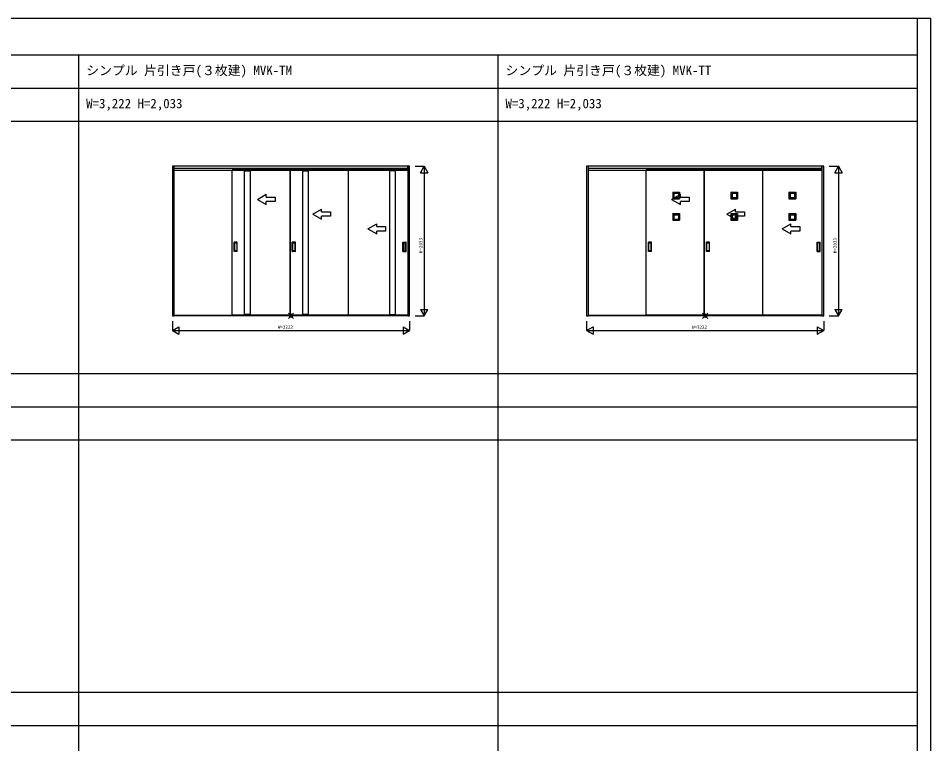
# Model space of a CAD drawing. Units: millimetres, scale not verified. Extents: x -14341 to 14340, y -10000 to 10000.
# Drawn here: x 1936 to 14340, y 130 to 10000 of the extents above; entities that cross this region are included whole.
import ezdxf
from ezdxf.enums import TextEntityAlignment as Align

# ---------------------------------------------------------------- set-up
doc = ezdxf.new("R2010")
doc.units = ezdxf.units.MM
doc.header["$LTSCALE"] = 50
for name, color, linetype in [('0-0_0', 7, 'Continuous'), ('0-1_YKK_A1', 4, 'Continuous'), ('0-4_YKK_F1', 7, 'Continuous'), ('0-6_YKK_N1', 2, 'Continuous')]:
    doc.layers.add(name, color=color, linetype=linetype)
doc.layers.add('0-5_YKK_IN', color=1, linetype='Continuous', lineweight=18)
doc.styles.add('ＭＳ ゴシック', font='')
doc.styles.get('ＭＳ ゴシック').set_extended_font_data('MS Gothic')

msp = doc.modelspace()

# ---------------------------------------------------------------- linework, layer by layer
at = {"layer": '0-1_YKK_A1'}
for p, q in [((4057.36, 7961.8), (7231.36, 7961.8)), ((9686.64, 7961.8), (12860.64, 7961.8)), ((4057.36, 7931.8), (7231.36, 7931.8)), ((7235.86, 7935.8), (4842.86, 7935.8)), ((4842.86, 5960.8), (4842.86, 7935.8)), ((5012.86, 5960.8), (5012.86, 7935.8)), ((5012.86, 7925.8), (5092.86, 7925.8)), ((5092.86, 5960.8), (5092.86, 7935.8)), ((5632.36, 5960.8), (5632.36, 7935.8)), ((5632.36, 7935.8), (5632.36, 5960.8)), ((5802.36, 5960.8), (5802.36, 7935.8)), ((5802.36, 7925.8), (5882.36, 7925.8)), ((5882.36, 5960.8), (5882.36, 7935.8)), ((6421.86, 7935.8), (6421.86, 5960.8)), ((6985.86, 5960.8), (6985.86, 7935.8)), ((7065.86, 7925.8), (6985.86, 7925.8)), ((7065.86, 5960.8), (7065.86, 7935.8)), ((7235.86, 5960.8), (7235.86, 7935.8)), ((9686.64, 7931.8), (12860.64, 7931.8)), ((12865.14, 7935.8), (10472.14, 7935.8)), ((10472.14, 5960.8), (10472.14, 7935.8)), ((11261.64, 5960.8), (11261.64, 7935.8)), ((11261.64, 7935.8), (11261.64, 5960.8)), ((12051.14, 7935.8), (12051.14, 5960.8)), ((12865.14, 5960.8), (12865.14, 7935.8)), ((5187.85, 7535.8), (5307.85, 7605.08)), ((5307.85, 7565.8), (5307.85, 7605.08)), ((10817.14, 7535.8), (10937.14, 7605.08)), ((10833.14, 7635.8), (10833.14, 7543.8)), ((10833.14, 7635.8), (10925.14, 7635.8)), ((10849.14, 7619.8), (10833.14, 7635.8)), ((10849.14, 7619.8), (10849.14, 7559.8)), ((10849.14, 7619.8), (10909.14, 7619.8)), ((10909.14, 7619.8), (10925.14, 7635.8)), ((10909.14, 7619.8), (10909.14, 7559.8)), ((10925.14, 7635.8), (10925.14, 7543.8)), ((10937.14, 7565.8), (10937.14, 7605.08)), ((11622.64, 7635.8), (11622.64, 7543.8)), ((11622.64, 7635.8), (11714.64, 7635.8)), ((11638.64, 7619.8), (11622.64, 7635.8)), ((11638.64, 7619.8), (11638.64, 7559.8)), ((11638.64, 7619.8), (11698.64, 7619.8)), ((11698.64, 7619.8), (11714.64, 7635.8)), ((11698.64, 7619.8), (11698.64, 7559.8)), ((11714.64, 7635.8), (11714.64, 7543.8)), ((12412.14, 7635.8), (12412.14, 7543.8)), ((12412.14, 7635.8), (12504.14, 7635.8)), ((12428.14, 7619.8), (12412.14, 7635.8)), ((12428.14, 7619.8), (12428.14, 7559.8)), ((12428.14, 7619.8), (12488.14, 7619.8)), ((12488.14, 7619.8), (12504.14, 7635.8)), ((12488.14, 7619.8), (12488.14, 7559.8)), ((12504.14, 7635.8), (12504.14, 7543.8)), ((5187.85, 7535.8), (5307.85, 7466.52)), ((5307.85, 7466.52), (5307.85, 7505.8)), ((10817.14, 7535.8), (10937.14, 7466.52)), ((10849.14, 7559.8), (10833.14, 7543.8)), ((10833.14, 7543.8), (10925.14, 7543.8)), ((10849.14, 7559.8), (10909.14, 7559.8)), ((10909.14, 7559.8), (10925.14, 7543.8)), ((10937.14, 7466.52), (10937.14, 7505.8)), ((11638.64, 7559.8), (11622.64, 7543.8)), ((11622.64, 7543.8), (11714.64, 7543.8)), ((11638.64, 7559.8), (11698.64, 7559.8)), ((11698.64, 7559.8), (11714.64, 7543.8)), ((12428.14, 7559.8), (12412.14, 7543.8)), ((12412.14, 7543.8), (12504.14, 7543.8)), ((12428.14, 7559.8), (12488.14, 7559.8)), ((12488.14, 7559.8), (12504.14, 7543.8)), ((5938.35, 7335.8), (6058.35, 7405.08)), ((5938.35, 7335.8), (6058.35, 7266.52)), ((6058.35, 7365.8), (6058.35, 7405.08)), ((10833.14, 7343.8), (10833.14, 7251.8)), ((10833.14, 7343.8), (10925.14, 7343.8)), ((10849.14, 7327.8), (10833.14, 7343.8)), ((10849.14, 7327.8), (10849.14, 7267.8)), ((10849.14, 7327.8), (10909.14, 7327.8)), ((10909.14, 7327.8), (10925.14, 7343.8)), ((10909.14, 7327.8), (10909.14, 7267.8)), ((10925.14, 7343.8), (10925.14, 7251.8)), ((11567.64, 7335.8), (11687.64, 7405.08)), ((11567.64, 7335.8), (11687.64, 7266.52)), ((11622.64, 7343.8), (11622.64, 7251.8)), ((11622.64, 7343.8), (11714.64, 7343.8)), ((11638.64, 7327.8), (11622.64, 7343.8)), ((11638.64, 7327.8), (11638.64, 7267.8)), ((11638.64, 7327.8), (11698.64, 7327.8)), ((11687.64, 7365.8), (11687.64, 7405.08)), ((11698.64, 7327.8), (11714.64, 7343.8)), ((11698.64, 7327.8), (11698.64, 7267.8)), ((11714.64, 7343.8), (11714.64, 7251.8)), ((12412.14, 7343.8), (12412.14, 7251.8)), ((12412.14, 7343.8), (12504.14, 7343.8)), ((12428.14, 7327.8), (12412.14, 7343.8)), ((12428.14, 7327.8), (12428.14, 7267.8)), ((12428.14, 7327.8), (12488.14, 7327.8)), ((12488.14, 7327.8), (12504.14, 7343.8)), ((12488.14, 7327.8), (12488.14, 7267.8)), ((12504.14, 7343.8), (12504.14, 7251.8)), ((6058.35, 7266.52), (6058.35, 7305.8)), ((6688.85, 7135.8), (6808.85, 7205.08)), ((6808.85, 7165.8), (6808.85, 7205.08)), ((10849.14, 7267.8), (10833.14, 7251.8)), ((10833.14, 7251.8), (10925.14, 7251.8)), ((10849.14, 7267.8), (10909.14, 7267.8)), ((10909.14, 7267.8), (10925.14, 7251.8)), ((11638.64, 7267.8), (11622.64, 7251.8)), ((11622.64, 7251.8), (11714.64, 7251.8)), ((11638.64, 7267.8), (11698.64, 7267.8)), ((11687.64, 7266.52), (11687.64, 7305.8)), ((11698.64, 7267.8), (11714.64, 7251.8)), ((12318.14, 7135.8), (12438.14, 7205.08)), ((12428.14, 7267.8), (12412.14, 7251.8)), ((12412.14, 7251.8), (12504.14, 7251.8)), ((12428.14, 7267.8), (12488.14, 7267.8)), ((12438.14, 7165.8), (12438.14, 7205.08)), ((12488.14, 7267.8), (12504.14, 7251.8)), ((6688.85, 7135.8), (6808.85, 7066.52)), ((6808.85, 7066.52), (6808.85, 7105.8)), ((12318.14, 7135.8), (12438.14, 7066.52)), ((12438.14, 7066.52), (12438.14, 7105.8)), ((4871.86, 6826.8), (4871.86, 6954.8)), ((4912.86, 6955.8), (4872.86, 6955.8)), ((4913.86, 6826.8), (4913.86, 6954.8)), ((5661.36, 6826.8), (5661.36, 6954.8)), ((5702.36, 6955.8), (5662.36, 6955.8)), ((5703.36, 6826.8), (5703.36, 6954.8)), ((7164.86, 6826.8), (7164.86, 6954.8)), ((7165.86, 6955.8), (7205.86, 6955.8)), ((7206.86, 6826.8), (7206.86, 6954.8)), ((10501.14, 6826.8), (10501.14, 6954.8)), ((10542.14, 6955.8), (10502.14, 6955.8)), ((10543.14, 6826.8), (10543.14, 6954.8)), ((11290.64, 6826.8), (11290.64, 6954.8)), ((11331.64, 6955.8), (11291.64, 6955.8)), ((11332.64, 6826.8), (11332.64, 6954.8)), ((12794.14, 6826.8), (12794.14, 6954.8)), ((12795.14, 6955.8), (12835.14, 6955.8)), ((12836.14, 6826.8), (12836.14, 6954.8)), ((4912.86, 6825.8), (4872.86, 6825.8)), ((4877.86, 6836.8), (4877.86, 6944.8)), ((4878.86, 6945.8), (4906.86, 6945.8)), ((4906.86, 6835.8), (4878.86, 6835.8)), ((4907.86, 6944.8), (4907.86, 6836.8)), ((5702.36, 6825.8), (5662.36, 6825.8)), ((5667.36, 6836.8), (5667.36, 6944.8)), ((5668.36, 6945.8), (5696.36, 6945.8)), ((5696.36, 6835.8), (5668.36, 6835.8)), ((5697.36, 6944.8), (5697.36, 6836.8)), ((7165.86, 6825.8), (7205.86, 6825.8)), ((7170.86, 6944.8), (7170.86, 6836.8)), ((7199.86, 6945.8), (7171.86, 6945.8)), ((7171.86, 6835.8), (7199.86, 6835.8)), ((7200.86, 6836.8), (7200.86, 6944.8)), ((10542.14, 6825.8), (10502.14, 6825.8)), ((10507.14, 6836.8), (10507.14, 6944.8)), ((10508.14, 6945.8), (10536.14, 6945.8)), ((10536.14, 6835.8), (10508.14, 6835.8)), ((10537.14, 6944.8), (10537.14, 6836.8)), ((11331.64, 6825.8), (11291.64, 6825.8)), ((11296.64, 6836.8), (11296.64, 6944.8)), ((11297.64, 6945.8), (11325.64, 6945.8)), ((11325.64, 6835.8), (11297.64, 6835.8)), ((11326.64, 6944.8), (11326.64, 6836.8)), ((12795.14, 6825.8), (12835.14, 6825.8)), ((12800.14, 6944.8), (12800.14, 6836.8)), ((12829.14, 6945.8), (12801.14, 6945.8)), ((12801.14, 6835.8), (12829.14, 6835.8)), ((12830.14, 6836.8), (12830.14, 6944.8)), ((7231.36, 5956.8), (4057.36, 5956.8)), ((7235.86, 5960.8), (4842.86, 5960.8)), ((5092.86, 5970.8), (5012.86, 5970.8)), ((5882.36, 5970.8), (5802.36, 5970.8)), ((6985.86, 5970.8), (7065.86, 5970.8)), ((12860.64, 5956.8), (9686.64, 5956.8)), ((12865.14, 5960.8), (10472.14, 5960.8)), ((7231.36, 5952.8), (4057.36, 5952.8)), ((12860.64, 5952.8), (9686.64, 5952.8))]:
    msp.add_line(p, q, dxfattribs=at)
for points in [[(4033.36, 5952.8), (4057.36, 5952.8), (4057.36, 7985.8), (4033.36, 7985.8)], [(7231.36, 5952.8), (7255.36, 5952.8), (7255.36, 7985.8), (7231.36, 7985.8)], [(9662.64, 5952.8), (9686.64, 5952.8), (9686.64, 7985.8), (9662.64, 7985.8)], [(12860.64, 5952.8), (12884.64, 5952.8), (12884.64, 7985.8), (12860.64, 7985.8)]]:
    msp.add_lwpolyline(points, close=True, dxfattribs=at)
for points in [[(7231.36, 7955.8), (7231.36, 7985.8), (4057.36, 7985.8)], [(12860.64, 7955.8), (12860.64, 7985.8), (9686.64, 7985.8)], [(5307.85, 7565.8), (5427.85, 7565.8), (5427.85, 7505.8), (5307.85, 7505.8)], [(10937.14, 7565.8), (11057.14, 7565.8), (11057.14, 7505.8), (10937.14, 7505.8)], [(6058.35, 7365.8), (6178.35, 7365.8), (6178.35, 7305.8), (6058.35, 7305.8)], [(11687.64, 7365.8), (11807.64, 7365.8), (11807.64, 7305.8), (11687.64, 7305.8)], [(6808.85, 7165.8), (6928.85, 7165.8), (6928.85, 7105.8), (6808.85, 7105.8)], [(12438.14, 7165.8), (12558.14, 7165.8), (12558.14, 7105.8), (12438.14, 7105.8)]]:
    msp.add_lwpolyline(points, dxfattribs=at)
for centre, start, end in [((4872.86, 6954.8), 90, 180), ((4912.86, 6954.8), 0, 90), ((5662.36, 6954.8), 90, 180), ((5702.36, 6954.8), 0, 90), ((7165.86, 6954.8), 90, 180), ((7205.86, 6954.8), 0, 90), ((10502.14, 6954.8), 90, 180), ((10542.14, 6954.8), 0, 90), ((11291.64, 6954.8), 90, 180), ((11331.64, 6954.8), 0, 90), ((12795.14, 6954.8), 90, 180), ((12835.14, 6954.8), 0, 90), ((4872.86, 6826.8), 180, 270), ((4878.86, 6944.8), 90, 180), ((4878.86, 6836.8), 180, 270), ((4906.86, 6944.8), 0, 90), ((4906.86, 6836.8), 270, 0), ((4912.86, 6826.8), 270, 0), ((5662.36, 6826.8), 180, 270), ((5668.36, 6944.8), 90, 180), ((5668.36, 6836.8), 180, 270), ((5696.36, 6944.8), 0, 90), ((5696.36, 6836.8), 270, 0), ((5702.36, 6826.8), 270, 0), ((7165.86, 6826.8), 180, 270), ((7171.86, 6944.8), 90, 180), ((7171.86, 6836.8), 180, 270), ((7199.86, 6944.8), 360, 90), ((7199.86, 6836.8), 270, 360), ((7205.86, 6826.8), 270, 0), ((10502.14, 6826.8), 180, 270), ((10508.14, 6944.8), 90, 180), ((10508.14, 6836.8), 180, 270), ((10536.14, 6944.8), 0, 90), ((10536.14, 6836.8), 270, 0), ((10542.14, 6826.8), 270, 0), ((11291.64, 6826.8), 180, 270), ((11297.64, 6944.8), 90, 180), ((11297.64, 6836.8), 180, 270), ((11325.64, 6944.8), 0, 90), ((11325.64, 6836.8), 270, 0), ((11331.64, 6826.8), 270, 0), ((12795.14, 6826.8), 180, 270), ((12801.14, 6944.8), 90, 180), ((12801.14, 6836.8), 180, 270), ((12829.14, 6944.8), 360, 90), ((12829.14, 6836.8), 270, 360), ((12835.14, 6826.8), 270, 0)]:
    msp.add_arc(centre, 1, start, end, dxfattribs=at)
at = {"layer": '0-4_YKK_F1'}
for p, q in [((-14341, 10000.3), (14340.02, 10000.3)), ((14159, -9999.7), (14159, 10000.3)), ((14340.02, -9999.7), (14340.02, 10000.3)), ((-14341, 9500.3), (14159, 9500.3)), ((2759, -9999.7), (2759, 9500.3)), ((8459, -9999.7), (8459, 9500.3)), ((-14341, 9050.3), (14159, 9050.3)), ((-14341, 8600.3), (14159, 8600.3)), ((-14341, 5165.3), (14159, 5165.3)), ((-14341, 4715.3), (14159, 4715.3)), ((-14341, 4265.3), (14159, 4265.3)), ((-14341, 830.3), (14159, 830.3)), ((-14341, 380.3), (14159, 380.3))]:
    msp.add_line(p, q, dxfattribs=at)
at = {"layer": '0-5_YKK_IN'}
for p, q in [((5609, 5917.44), (5679.71, 5988.16)), ((5609, 5988.16), (5679.71, 5917.44)), ((11238.29, 5917.44), (11309, 5988.16)), ((11238.29, 5988.16), (11309, 5917.44))]:
    msp.add_line(p, q, dxfattribs=at)
for centre in [(5644.36, 5952.8), (11273.64, 5952.8)]:
    msp.add_circle(centre, 25, dxfattribs=at)
at = {"layer": '0-6_YKK_N1'}
for p, q in [((7330.36, 7985.8), (7455.36, 7985.8)), ((7455.36, 7985.8), (7455.36, 5952.8)), ((12959.64, 7985.8), (13084.64, 7985.8)), ((13084.64, 7985.8), (13084.64, 5952.8)), ((7405.36, 7899.2), (7505.36, 7899.2)), ((13034.64, 7899.2), (13134.64, 7899.2)), ((7405.36, 6039.4), (7505.36, 6039.4)), ((13034.64, 6039.4), (13134.64, 6039.4)), ((7255.36, 5877.8), (7255.36, 5752.8)), ((7330.36, 5952.8), (7455.36, 5952.8)), ((12884.64, 5877.8), (12884.64, 5752.8)), ((12959.64, 5952.8), (13084.64, 5952.8)), ((4033.36, 5752.8), (4119.96, 5802.8)), ((4033.36, 5752.8), (4119.96, 5702.8)), ((4119.96, 5802.8), (4119.96, 5702.8)), ((7168.75, 5802.8), (7255.36, 5752.8)), ((9662.64, 5752.8), (9749.25, 5802.8)), ((9662.64, 5752.8), (9749.25, 5702.8)), ((9749.25, 5802.8), (9749.25, 5702.8)), ((12798.04, 5802.8), (12884.64, 5752.8))]:
    msp.add_line(p, q, dxfattribs=at)
for points in [[(7405.36, 7899.2), (7455.36, 7985.8), (7505.36, 7899.2)], [(13034.64, 7899.2), (13084.64, 7985.8), (13134.64, 7899.2)], [(7405.36, 6039.4), (7455.36, 5952.8), (7505.36, 6039.4)], [(13034.64, 6039.4), (13084.64, 5952.8), (13134.64, 6039.4)], [(4033.36, 5877.8), (4033.36, 5752.8), (7255.36, 5752.8)], [(9662.64, 5877.8), (9662.64, 5752.8), (12884.64, 5752.8)], [(7168.75, 5802.8), (7168.75, 5702.8), (7255.36, 5752.8)], [(12798.04, 5802.8), (12798.04, 5702.8), (12884.64, 5752.8)]]:
    msp.add_lwpolyline(points, dxfattribs=at)

# ---------------------------------------------------------------- texts
at = {"layer": '0-0_0', "style": 'ＭＳ ゴシック'}
for s, p in [('シンプル 片引き戸(３枚建) MVK-TM', (2859, 9187.8)), ('シンプル 片引き戸(３枚建) MVK-TT', (8559, 9187.8)), ('W=3,222 H=2,033', (2859, 8737.8)), ('W=3,222 H=2,033', (8559, 8737.8))]:
    msp.add_text(s, height=128.3, dxfattribs=at).set_placement(p, align=Align.BOTTOM_LEFT)
at = {"layer": '0-6_YKK_N1', "style": 'ＭＳ ゴシック'}
for p in [(7443.36, 6804.3), (13072.64, 6804.3)]:
    msp.add_text('H=2033', height=43.99, rotation=90, dxfattribs=at).set_placement(p, align=Align.BOTTOM_LEFT)
for p in [(5464.36, 5764.8), (11093.64, 5764.8)]:
    msp.add_text('W=3222', height=43.99, dxfattribs=at).set_placement(p, align=Align.BOTTOM_LEFT)

doc.saveas('drawing.dxf')
